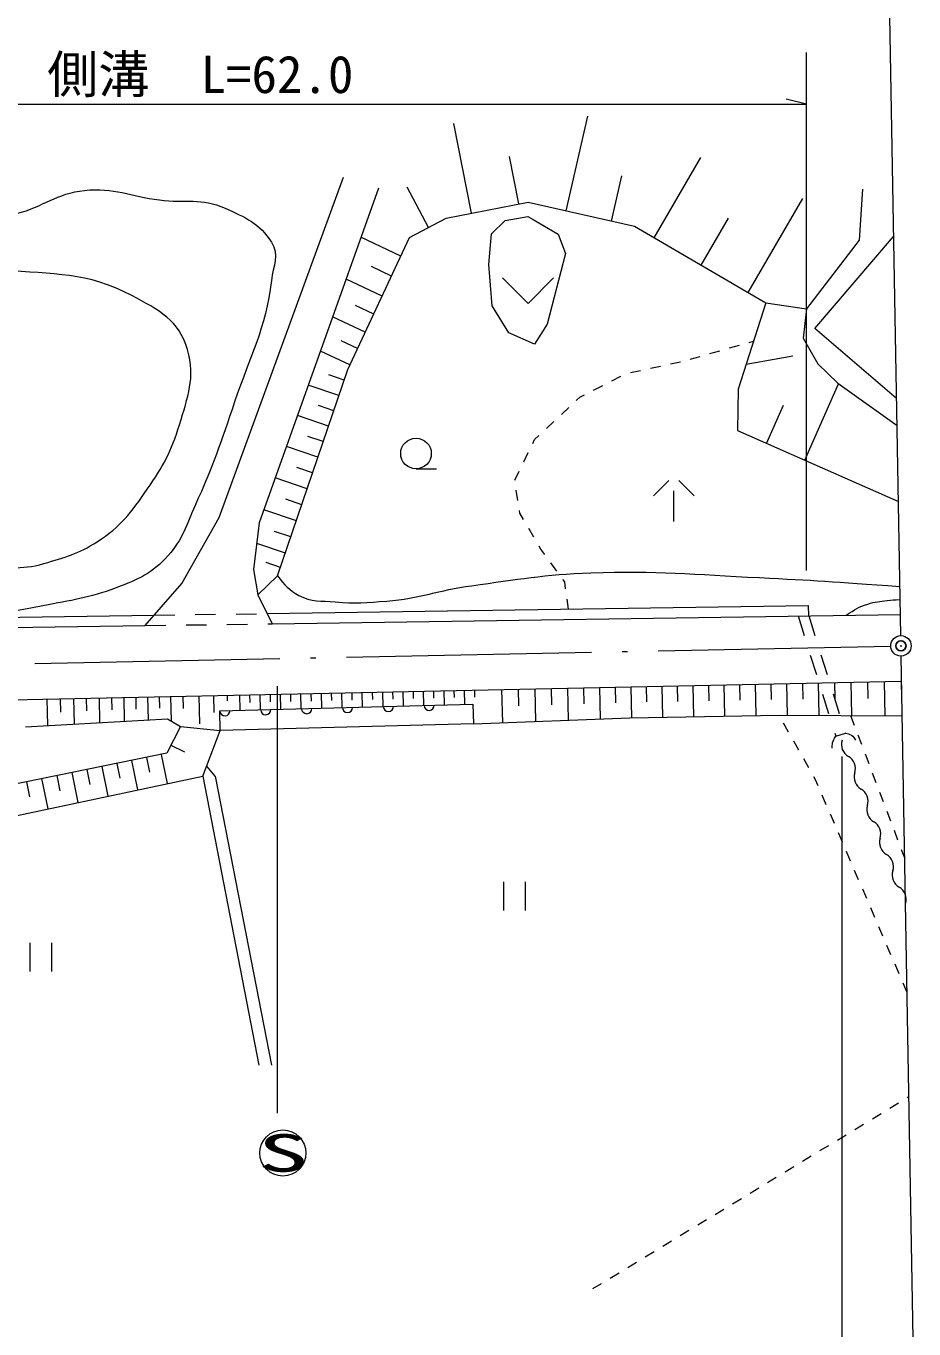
# Model space of a CAD drawing. Units: millimetres, scale not verified. Extents: x 40000 to 680000, y 20000 to 380000.
# Drawn here: x 531160 to 574602, y 262488 to 326216 of the extents above; entities that cross this region are included whole.
import ezdxf
from ezdxf.enums import TextEntityAlignment as Align

# ---------------------------------------------------------------- set-up
doc = ezdxf.new("R2010")
doc.units = ezdxf.units.MM
doc.header["$LTSCALE"] = 1000
doc.header["$PDMODE"] = 32
doc.header["$PDSIZE"] = 500
doc.linetypes.add('LONG_DASHED_DOTTED', pattern=[15.25, 12, -1.5, 0.25, -1.5])
for name, color, linetype, lineweight in [('M-BGD', 7, 'Continuous', 13), ('M-BMK', 7, 'LONG_DASHED_DOTTED', 13), ('M-STR-HTXT', 7, 'Continuous', 13), ('M-STR-STRC', 7, 'Continuous', 13)]:
    doc.layers.add(name, color=color, linetype=linetype, lineweight=lineweight)
doc.layers.add('M-OTRS', color=6, linetype='Continuous')
doc.styles.add('ＭＳ ゴシック', font='')
doc.styles.get('ＭＳ ゴシック').set_extended_font_data('MS Gothic')

msp = doc.modelspace()

# ---------------------------------------------------------------- linework, layer by layer
at = {"layer": 'M-BGD'}
for p, q in [((552951, 317057), (552088, 321443)), ((557591, 317180), (558645, 321802)), ((555277, 317516), (554819, 319841)), ((561894, 315857), (564172, 319784)), ((559804, 316675), (560309, 318888)), ((550853, 316359), (549813, 318337)), ((566496, 313187), (569166, 317789)), ((564195, 314522), (565530, 316823)), ((549504, 314968), (547546, 315887)), ((549044, 313989), (548065, 314449)), ((548585, 313010), (546816, 313840)), ((554471, 313893), (555721, 312643)), ((556971, 313893), (555721, 312643)), ((548170, 312126), (547286, 312541)), ((567361, 312685), (569342, 312377)), ((547755, 311241), (546158, 311991)), ((547380, 310443), (546581, 310818)), ((565578, 310470), (566059, 310606)), ((566540, 310743), (566752, 310803)), ((547005, 309644), (545563, 310321)), ((562683, 309689), (563172, 309793)), ((563655, 309922), (564136, 310059)), ((564616, 310196), (565097, 310333)), ((566388, 309679), (568674, 310085)), ((546724, 308900), (545969, 309156)), ((559821, 308860), (560266, 309088)), ((560727, 309271), (561216, 309375)), ((561705, 309480), (562194, 309584)), ((546467, 308146), (544969, 308655)), ((558930, 308406), (559375, 308633)), ((569263, 304979), (570907, 308720)), ((558079, 307894), (558262, 308065)), ((558262, 308065), (558484, 308179)), ((546213, 307397), (545464, 307651)), ((557350, 307211), (557714, 307552)), ((567392, 305801), (568214, 307672)), ((545958, 306647), (544438, 307164)), ((556620, 306527), (556985, 306869)), ((545700, 305887), (544940, 306146)), ((555951, 305798), (556042, 305986)), ((556042, 305986), (556255, 306185)), ((545442, 305127), (543899, 305651)), ((555512, 304900), (555731, 305349)), ((544918, 303585), (543353, 304117)), ((545180, 304356), (544408, 304618)), ((550239, 304557), (551239, 304557)), ((555073, 304001), (555292, 304450)), ((562602, 303989), (561852, 303239)), ((563102, 303989), (563852, 303239)), ((555217, 303016), (555137, 303510)), ((562852, 301989), (562852, 303489)), ((544652, 302803), (543869, 303068)), ((544386, 302020), (542798, 302560)), ((555318, 302388), (555296, 302523)), ((555502, 302075), (555318, 302388)), ((544116, 301226), (543322, 301496)), ((556008, 301212), (555755, 301643)), ((543846, 300432), (542448, 300908)), ((556346, 300636), (556261, 300781)), ((556541, 300367), (556346, 300636)), ((543609, 299733), (542909, 299971)), ((557128, 299557), (556835, 299962)), ((557514, 299024), (557421, 299152)), ((557561, 298686), (557514, 299024)), ((542955, 297479), (569446, 297868)), ((557700, 297695), (557631, 298191)), ((569454, 297368), (569446, 297868)), ((507504, 296958), (537433, 297398)), ((537433, 297398), (538433, 297412)), ((539433, 297427), (540433, 297442)), ((541433, 297456), (542433, 297471)), ((542990, 296979), (543198, 296982)), ((543198, 296982), (573939, 297434)), ((568932, 297360), (569231, 296406)), ((569454, 297368), (569752, 296414)), ((536991, 296891), (537991, 296906)), ((538990, 296921), (539990, 296935)), ((540990, 296950), (541990, 296965)), ((569529, 295452), (569828, 294497)), ((570051, 295459), (570349, 294505)), ((556050, 293798), (556083, 292204)), ((556847, 293814), (556864, 293017)), ((557644, 293831), (557676, 292265)), ((558427, 293847), (558443, 293064)), ((559210, 293863), (559242, 292324)), ((559979, 293879), (559995, 293110)), ((560749, 293895), (560781, 292381)), ((561506, 293911), (561522, 293154)), ((562263, 293927), (562295, 292407)), ((563023, 293943), (563039, 293183)), ((563783, 293959), (563815, 292434)), ((564545, 293974), (564561, 293212)), ((565308, 293990), (565339, 292461)), ((566072, 294006), (566088, 293241)), ((566837, 294022), (566869, 292487)), ((567605, 294038), (567621, 293271)), ((568372, 294054), (568405, 292505)), ((569147, 294070), (569163, 293296)), ((569922, 294086), (569955, 292496)), ((570717, 294103), (570733, 293308)), ((571512, 294120), (571546, 292487)), ((572328, 294137), (572345, 293320)), ((573145, 294154), (573179, 292478)), ((573982, 294171), (574000, 293333)), ((532183, 293300), (532210, 292001)), ((532833, 293314), (532846, 292664)), ((533482, 293327), (533508, 292075)), ((534108, 293340), (534122, 292714)), ((534735, 293354), (534760, 292145)), ((535339, 293366), (535351, 292762)), ((535943, 293379), (535967, 292214)), ((536526, 293391), (536538, 292808)), ((537108, 293403), (537132, 292279)), ((537670, 293415), (537682, 292853)), ((538232, 293426), (538257, 292227)), ((538831, 293439), (538844, 292839)), ((539621, 293455), (539649, 292091)), ((540330, 293470), (540347, 292645)), ((540996, 293484), (541002, 293211)), ((541597, 293496), (541612, 292746)), ((542097, 293507), (542105, 293131)), ((542597, 293517), (542612, 292772)), ((543097, 293528), (543104, 293155)), ((543596, 293538), (543612, 292798)), ((544096, 293549), (544104, 293179)), ((544596, 293559), (544611, 292825)), ((545096, 293569), (545104, 293202)), ((545596, 293580), (545611, 292851)), ((546096, 293590), (546103, 293226)), ((546596, 293601), (546611, 292878)), ((547096, 293611), (547103, 293250)), ((547596, 293621), (547610, 292904)), ((548095, 293632), (548103, 293273)), ((548595, 293642), (548610, 292931)), ((549095, 293653), (549103, 293297)), ((549595, 293663), (549610, 292957)), ((550095, 293673), (550102, 293320)), ((550595, 293684), (550609, 292983)), ((551095, 293694), (551102, 293344)), ((551595, 293705), (551609, 293010)), ((552095, 293715), (552102, 293368)), ((552594, 293726), (552609, 293036)), ((553094, 293736), (553102, 293391)), ((554429, 293764), (554463, 292142)), ((555240, 293781), (555257, 292970)), ((570126, 293543), (570425, 292588)), ((570648, 293550), (570946, 292596)), ((538710, 291959), (540665, 291762)), ((568472, 291675), (568225, 292110)), ((571501, 292487), (571678, 292020)), ((568965, 290805), (568718, 291240)), ((570723, 291634), (570772, 291477)), ((570772, 291477), (571249, 291626)), ((571244, 291642), (571249, 291626)), ((571855, 291552), (572032, 291085)), ((538251, 291042), (538905, 290716)), ((572210, 290617), (572387, 290150)), ((534870, 290003), (535166, 288548)), ((535597, 290151), (535745, 289424)), ((536325, 290299), (536618, 288855)), ((537047, 290446), (537194, 289724)), ((537769, 290592), (538060, 289160)), ((540420, 289531), (539998, 290015)), ((569459, 289935), (569212, 290370)), ((531924, 289405), (532225, 287926)), ((532664, 289555), (532814, 288816)), ((533403, 289705), (533701, 288238)), ((534136, 289854), (534285, 289121)), ((539812, 289531), (542556, 275393)), ((540420, 289531), (543163, 275393)), ((569791, 289349), (569705, 289501)), ((569920, 289050), (569791, 289349)), ((572564, 289682), (572741, 289215)), ((531179, 289253), (531330, 288508)), ((572918, 288747), (573096, 288279)), ((570315, 288131), (570118, 288591)), ((570711, 287213), (570513, 287672)), ((573273, 287812), (573450, 287344)), ((573627, 286877), (573804, 286409)), ((571106, 286294), (570908, 286753)), ((571501, 285376), (571304, 285835)), ((573982, 285942), (574152, 285493)), ((571897, 284457), (571699, 284916)), ((554522, 284353), (554522, 282953)), ((555572, 284353), (555572, 282953)), ((572292, 283538), (572094, 283998)), ((572687, 282620), (572490, 283079)), ((573083, 281701), (572885, 282161)), ((531352, 281376), (531352, 279976)), ((532402, 281376), (532402, 279976)), ((573478, 280783), (573280, 281242)), ((573873, 279864), (573676, 280324)), ((574269, 278946), (574071, 279405)), ((573421, 273285), (573849, 273544)), ((574276, 273804), (574359, 273854)), ((572567, 272765), (572994, 273025)), ((571712, 272246), (572139, 272506)), ((570857, 271727), (571285, 271987)), ((569148, 270689), (569575, 270948)), ((570003, 271208), (570430, 271467)), ((568293, 270169), (568721, 270429)), ((567439, 269650), (567866, 269910)), ((566584, 269131), (567012, 269391)), ((564875, 268093), (565302, 268352)), ((565730, 268612), (566157, 268871)), ((564020, 267573), (564448, 267833)), ((563166, 267054), (563593, 267314)), ((562311, 266535), (562738, 266795)), ((560602, 265496), (561029, 265756)), ((561456, 266016), (561884, 266275)), ((559747, 264977), (560174, 265237)), ((558892, 264458), (559320, 264718))]:
    msp.add_line(p, q, dxfattribs=at)
for points in [[(536991, 296891), (538789, 298950), (540612, 302174), (546699, 318832)], [(548400, 318285), (542569, 301916), (542295, 299638), (542508, 298393), (543198, 296982)], [(572080, 318238), (571928, 315748), (569342, 312377), (569187, 310957), (569892, 309699), (570873, 308745), (573774, 306673)], [(549929, 315874), (551721, 316815), (555729, 317605), (560923, 316420), (567361, 312685), (565994, 308463), (565964, 306429), (573840, 302967)], [(542508, 298393), (543467, 299317), (546902, 309424), (549929, 315874)], [(403271, 275370), (408075, 277150), (415768, 279862), (424351, 283011), (432186, 285866), (436256, 287719), (439597, 289662), (440963, 290179), (443241, 290422), (448464, 290756), (452898, 291454), (456998, 292456), (464682, 294157), (470513, 295372), (476738, 296465), (478864, 296708), (481992, 296556), (485242, 296131), (536991, 296891)], [(483152, 292304), (483428, 292315), (510187, 292842), (573997, 294171)], [(531141, 291941), (538079, 292333), (538710, 291959), (538056, 290651), (526445, 288291), (523034, 288128), (519554, 285978), (509116, 284498)], [(553046, 292089), (560700, 292380), (568000, 292507), (574027, 292473)], [(508959, 282799), (520613, 284528), (523802, 286562), (527932, 287018), (539812, 289531), (540665, 291762)]]:
    msp.add_lwpolyline(points, dxfattribs=at)
for points in [[(555716, 316894), (555973, 316753), (557188, 316029), (557561, 315095), (556650, 311637), (556043, 310656), (554781, 311217), (553964, 312525), (553800, 314557), (553940, 316053), (554595, 316707)], [(540640, 292720), (553021, 293047), (553046, 292089), (540665, 291762)]]:
    msp.add_lwpolyline(points, close=True, dxfattribs=at)
at = {"layer": 'M-BGD', "lineweight": 18}
msp.add_lwpolyline([(573750, 308002), (569751, 311418), (573598, 315922)], dxfattribs=at)
at = {"layer": 'M-BGD'}
msp.add_circle((550239, 305307), 750, dxfattribs=at)
for centre in [(540889, 292727), (542889, 292779), (544888, 292832), (546887, 292885), (548887, 292938), (550886, 292991)]:
    msp.add_arc(centre, 250, 181.51312, 1.51312, dxfattribs=at)
at = {"layer": 'M-BGD', "lineweight": 18}
for centre, start, end in [((571738, 291080), 162.67907, 239.86742), ((571048, 289892), 342.67907, 59.86742), ((572360, 289483), 162.67907, 239.86742), ((571670, 288296), 342.67907, 59.86742), ((572981, 287887), 162.67907, 239.86742), ((572292, 286699), 342.67907, 59.86742), ((573603, 286290), 162.67907, 239.86742), ((572914, 285102), 342.67907, 59.86742), ((574225, 284693), 162.67907, 239.86742), ((573535, 283505), 342.67907, 59.86742)]:
    msp.add_arc(centre, 687, start, end, dxfattribs=at)
at = {"layer": 'M-BGD'}
for points, knots in [([(527486, 316442), (528992, 316654), (529456, 316725), (530689, 317042), (532022, 317385), (532656, 318033), (534025, 318177), (535462, 318328), (536261, 317890), (537695, 317710), (538945, 317552), (539746, 317824), (540897, 317309), (541901, 316860), (542580, 316572), (543166, 315641), (543555, 315024), (543256, 314497), (543166, 313773), (542867, 311368), (542143, 310130), (541364, 307835), (540683, 305827), (540313, 304691), (539429, 302764), (538976, 301777), (538835, 301126), (538112, 300314), (537333, 299439), (536657, 299151), (535561, 298735), (534214, 298223), (533390, 298142), (531978, 297854), (528783, 297204), (527528, 297301), (523657, 297195)], [0, 0, 0, 0, 1, 1, 1, 2, 2, 2, 3, 3, 3, 4, 4, 4, 5, 5, 5, 6, 6, 6, 7, 7, 7, 8, 8, 8, 9, 9, 9, 10, 10, 10, 11, 11, 11, 12, 12, 12, 12]), ([(543467, 299317), (543826, 298854), (544029, 298638), (544508, 298367), (545122, 298021), (545584, 298123), (546285, 298052), (547267, 297952), (547828, 298011), (548812, 298091), (550452, 298224), (551326, 298620), (552957, 298841), (555232, 299150), (556506, 299389), (558800, 299473), (562022, 299591), (563831, 299392), (567051, 299236), (569734, 299106), (570607, 299048), (573915, 298803)], [0, 0, 0, 0, 1, 1, 1, 2, 2, 2, 3, 3, 3, 4, 4, 4, 5, 5, 5, 6, 6, 6, 7, 7, 7, 7]), ([(571280, 297395), (571728, 297685), (571897, 297808), (572344, 297946), (572706, 298057), (572922, 298068), (573298, 298112), (573542, 298141), (573627, 298149), (573926, 298168)], [0, 0, 0, 0, 1, 1, 1, 2, 2, 2, 3, 3, 3, 3]), ([(570605, 290900), (570599, 291011), (570601, 291056), (570621, 291154), (570649, 291290), (570690, 291344), (570772, 291477)], [0, 0, 0, 0, 1, 1, 1, 2, 2, 2, 2]), ([(571249, 291626), (571376, 291605), (571441, 291594), (571541, 291526), (571640, 291458), (571674, 291401), (571739, 291289)], [0, 0, 0, 0, 1, 1, 1, 2, 2, 2, 2])]:
    msp.add_open_spline(points, degree=3, knots=knots, dxfattribs=at)
at = {"layer": 'M-BGD', "lineweight": 18}
msp.add_open_spline([(502270, 297808), (503646, 297771), (504789, 297721), (506451, 297872), (507345, 297953), (507839, 298094), (508701, 298346), (509339, 298532), (509649, 298772), (510280, 298977), (511177, 299270), (511674, 299493), (512610, 299609), (515196, 299930), (516676, 299541), (519282, 299530), (521287, 299522), (522410, 299495), (524414, 299530), (526759, 299571), (528082, 299460), (530415, 299688), (531051, 299750), (531422, 299743), (532034, 299925), (533088, 300238), (533713, 300399), (534640, 300991), (535807, 301736), (536306, 302414), (537087, 303557), (537866, 304696), (538276, 305393), (538667, 306716), (539075, 308099), (539452, 308999), (539061, 310387), (538660, 311815), (537648, 312338), (536337, 313032), (534114, 314211), (532523, 314033), (530021, 314296), (527505, 314560), (526075, 314293), (523546, 314335), (521834, 314364), (520854, 314177), (519165, 314454), (517459, 314733), (516780, 315012), (514937, 315762)], degree=3, knots=[0, 0, 0, 0, 1, 1, 1, 2, 2, 2, 3, 3, 3, 4, 4, 4, 5, 5, 5, 6, 6, 6, 7, 7, 7, 8, 8, 8, 9, 9, 9, 10, 10, 10, 11, 11, 11, 12, 12, 12, 13, 13, 13, 14, 14, 14, 15, 15, 15, 16, 16, 16, 17, 17, 17, 17], dxfattribs=at)
at = {"layer": 'M-BMK'}
msp.add_line((485846, 294094), (573466, 295888), dxfattribs=at)
at = {"layer": 'M-BMK', "linetype": 'Continuous'}
msp.add_circle((573966, 295898), 500, dxfattribs=at)
at = {"layer": 'M-OTRS'}
msp.add_point((573966, 295898), dxfattribs=at)
at = {"layer": 'M-STR-HTXT'}
for p, q in [((573957, 296398), (573281, 334323)), ((569342, 299593), (569342, 324921)), ((569342, 322388), (568342, 322638)), ((507490, 322388), (569342, 322388)), ((574602, 260238), (573975, 295398))]:
    msp.add_line(p, q, dxfattribs=at)
msp.add_lwpolyline([(571072, 290495), (571072, 253355), (538419, 253355)], dxfattribs=at)
at = {"layer": 'M-STR-STRC'}
msp.add_line((543449, 293932), (543449, 273043), dxfattribs=at)
msp.add_circle((543723, 271094), 1128, dxfattribs=at)

# ---------------------------------------------------------------- texts
at = {"layer": 'M-STR-HTXT', "style": 'ＭＳ ゴシック'}
msp.add_text('側溝\u3000L=62.0', height=1833, dxfattribs=at).set_placement((539686, 322388), align=Align.BOTTOM_CENTER)
at = {"layer": 'M-STR-STRC', "style": 'ＭＳ ゴシック', "width": 2}
msp.add_text('S', height=1833, dxfattribs=at).set_placement((543740, 271096), align=Align.MIDDLE_CENTER)

doc.saveas('drawing.dxf')
